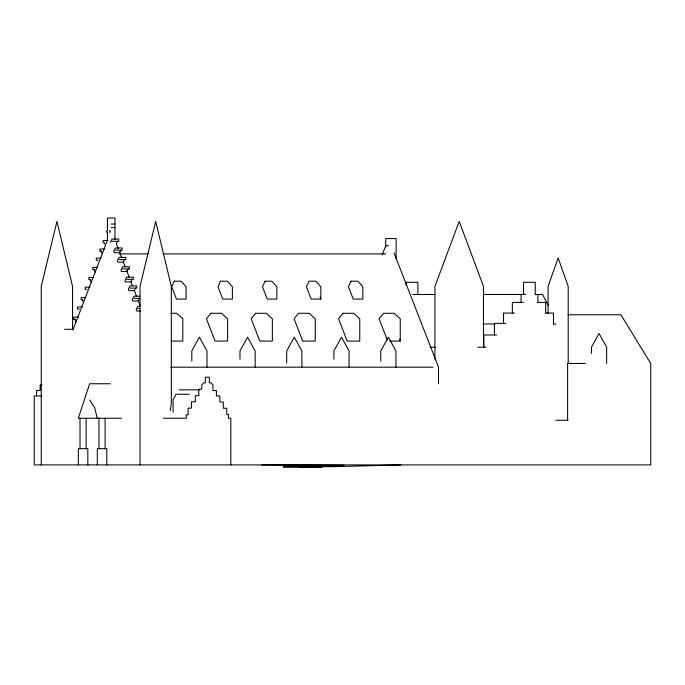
<?xml version="1.0" encoding="UTF-8"?>
<svg xmlns="http://www.w3.org/2000/svg" width="685" height="685" viewBox="0 0 685 685"><rect width="100%" height="100%" fill="white"/><g stroke="black" fill="none" stroke-linecap="round" stroke-linejoin="round"><path stroke-width="1.03" d="M170.222 410.632L171.336 403.765L171.336 286.364L155.692 221.435L140.04 286.364L140.04 464.909M73.158 329.297L105.516 245.247L104.266 242.695L103.11 242.695L103.11 240.503L107.947 240.503M106.055 243.851L107.434 240.289L107.434 232.172L106.637 232.172L106.637 230.871L107.434 230.871L107.434 218.053L114.969 218.053L114.969 239.228M382.256 254.734L385.741 245.778L388.498 245.778M117.589 241.283L116.33 243.834L118.248 248.809M121.005 250.171L119.755 252.722L114.232 252.722L113.693 251.318L115.491 247.979L122.161 247.979L122.161 250.171L115.491 250.171M124.627 259.581L123.377 262.132L117.863 262.132L117.315 260.728L119.113 257.389L125.783 257.389L125.783 259.581L119.113 259.581M128.223 268.922L126.973 271.474L121.459 271.474L120.92 270.07L122.709 266.73L129.379 266.73L129.379 268.922L122.709 268.922M132.239 279.326L130.981 281.886L125.466 281.886L124.927 280.482L126.716 277.134L133.387 277.134L133.387 279.326L126.716 279.326M135.613 288.094L134.354 290.645L128.84 290.645L128.3 289.25L130.09 285.902L136.76 285.902L136.76 288.094L130.09 288.094M139.577 298.395L138.319 300.955L132.804 300.955L132.265 299.55L134.054 296.203L139.808 296.203M110.276 242.43L112.066 239.091L118.745 239.091L118.745 241.283L112.066 241.283M400.896 464.909L334.229 466.656L299.739 466.75L344.007 465.329L261.738 464.909M111.175 224.055L114.849 224.055M111.175 227.643L114.849 227.643M109.446 230.871L110.216 230.871L110.216 232.172L109.446 232.172M104.677 248.98L99.847 248.98L99.847 251.172L101.688 251.172M119.31 253.895L148.2 253.895M163.176 253.895L385.741 253.895M101.157 258.134L96.32 258.134L96.32 260.326L98.16 260.326M97.604 267.347L92.775 267.347L92.775 269.539L94.616 269.539M93.717 277.459L88.879 277.459L88.879 279.651L90.72 279.651M89.983 287.152L85.154 287.152L85.154 289.335L86.995 289.335M412.644 294.473L435.061 294.473M483.105 294.473L525.695 294.473M535.131 294.473L542.563 294.473L548.385 305.536M85.976 297.564L81.147 297.564L81.147 299.756L82.979 299.756M134.054 298.395L139.808 298.395M320.811 299.08L311.178 299.08L306.418 286.775L308.986 281.201L315.896 281.201L320.811 286.775L320.811 299.08L320.083 297.187M523.203 302.427L512.363 302.427L512.363 313.062M537.699 302.427L545.68 302.427L545.68 313.062M139.774 306.281L137.933 306.281L136.144 309.62L136.683 311.024L140.365 311.024M82.354 306.957L77.525 306.957L77.525 309.149L79.366 309.149M137.933 308.473L139.774 308.473M514.503 313.062L503.543 313.062L503.543 323.371M545.491 313.062L553.48 313.062L553.48 324.176L555.843 324.176M170.916 313.293L176.781 313.293L182.809 318.816L182.809 341.087L171.301 341.087M568.019 314.766L620.867 314.766L650.75 363.461L650.75 464.909L34.25 464.909L34.25 395.921L41.734 395.921M78.432 317.164L73.595 317.164L73.595 319.356L75.436 319.356M505.684 323.371L494.442 323.371L494.442 334.974M483.028 323.971L494.527 323.971M64.613 329.297L73.483 329.297M496.582 334.974L483.884 334.974L483.884 347.226M389.808 341.087L400.263 341.087L400.263 318.816L394.235 313.293L383.489 313.293L379.096 318.816L387.342 340.111M429.992 347.226L435.292 347.226M477.796 347.226L486.025 347.226M585.221 363.461L567.608 363.461L567.608 420.273M170.668 367.194L432.988 367.194M110.319 383.754L89.624 383.754L78.33 418.244L121.622 418.244M41.802 384.893L40.184 384.893L40.184 390.407L36.579 390.407L36.579 395.921M179.145 389.833L199.001 389.833M189.308 394.252L176.028 394.252L173.099 399.826L173.099 412.13M163.381 418.244L186.251 418.244L186.251 414.802L188.135 414.802L188.135 408.14L191.44 408.14L191.44 401.812L195.311 401.812L195.311 395.647L198.821 395.647L198.821 389.157L201.775 389.157L201.775 385.184L203.496 382.872L205.277 382.872L205.277 377.221L209.293 377.221L209.293 382.872L211.228 382.872L212.949 385.184L212.949 390.578L216.4 390.578L216.4 395.93L219.851 395.93L219.851 402.018L223.301 402.018L223.301 408.269L226.744 408.269L226.744 414.434L228.473 414.434L228.473 418.244L230.819 418.244L230.819 464.909M555.843 420.273L567.976 420.273M89.624 399.98L94.564 407.447L97.296 418.244M101.003 251.172L102.253 253.724M93.931 269.539L95.181 272.099M90.035 279.651L91.293 282.203M82.294 299.756L83.553 302.308M74.751 319.356L76.001 321.907M394.055 252.962L438.511 367.194L438.511 383.754M399.518 339.143L400.263 341.087M119.395 251.789L121.69 257.748M123.223 261.721L125.132 266.688M126.665 270.669L129.337 277.622M130.869 281.595L132.402 285.568M134.311 290.543L136.606 296.502M138.139 300.475L140.048 305.442M606.636 363.461L606.636 347.226L599.05 333.432L591.463 347.226L591.463 353.314M568.207 363.461L568.207 286.364L558.147 257.954L548.086 286.364L548.086 313.533M537.888 294.473L537.888 302.427M535.268 294.473L535.268 282.306L523.554 282.306L523.554 294.473M521.071 294.473L521.071 302.427M483.482 347.226L483.482 286.364L459.198 221.435L434.924 286.364L434.924 359.137M417.876 294.473L417.876 282.306L406.162 282.306L406.162 285.345M396.118 258.879L396.118 238.594L385.706 238.594L385.706 246.805M395.939 367.194L395.939 350.96L388.352 337.166L380.757 350.96L380.757 361.106M349.076 367.194L349.076 350.96L341.49 337.166L333.903 350.96L333.903 359.077M301.88 367.194L301.88 350.96L294.285 337.166L286.698 350.96L286.698 363.136M255.154 367.194L255.154 350.96L247.568 337.166L239.981 350.96L239.981 359.077M206.981 367.194L206.981 350.96L199.395 337.166L191.809 350.96L191.809 361.106M107.554 224.055L107.554 227.643M106.8 464.909L106.8 448.675L97.287 448.675L97.287 464.909M105.122 418.244L105.122 448.675M98.965 418.244L98.965 448.675M87.826 464.909L87.826 448.675L78.33 448.675L78.33 464.909M86.147 418.244L86.147 448.675M80.008 418.244L80.008 448.675M72.559 329.939L72.559 286.364L56.915 221.435L41.263 286.364L41.263 464.909M174.273 281.201L171.704 286.775L176.465 299.08L186.097 299.08L186.097 286.775L181.182 281.201L174.273 281.201M220.561 281.201L217.993 286.775L222.753 299.08L232.386 299.08L232.386 286.775L227.471 281.201L220.561 281.201M265.044 281.201L262.475 286.775L267.236 299.08L276.868 299.08L276.868 286.775L271.954 281.201L265.044 281.201M350.994 281.201L348.434 286.775L353.195 299.08L362.827 299.08L362.827 286.775L357.912 281.201L350.994 281.201M210.817 313.293L206.433 318.816L215.047 341.087L227.591 341.087L227.591 318.816L221.563 313.293L210.817 313.293M255.591 313.293L251.198 318.816L259.82 341.087L272.365 341.087L272.365 318.816L266.337 313.293L255.591 313.293M298.472 313.293L294.088 318.816L302.701 341.087L315.254 341.087L315.254 318.816L309.226 313.293L298.472 313.293M342.979 313.293L338.587 318.816L347.209 341.087L359.753 341.087L359.753 318.816L353.725 313.293L342.979 313.293M287.888 466.862L283.205 466.87L322.378 466.947L287.888 466.862"/></g></svg>
